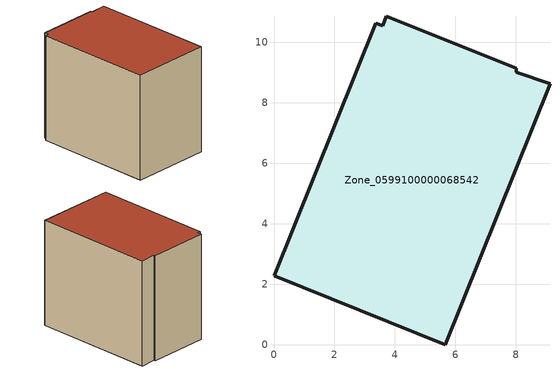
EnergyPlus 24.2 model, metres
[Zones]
Zone_0599100000068542
 floor ground (C_G): 5.67,0 0,2.27 3.36,10.62 3.59,10.54 3.72,10.85 8.02,9.13 8.01,9.01 9.13,8.62 z0.38
 wall outside (C_F): 0,2.27 5.67,0 9.13,8.62 8.01,9.01 8.02,9.13 3.72,10.85 3.59,10.54 3.36,10.62 0,2.27 z0.38:8.44
 roof outside (C_R): 3.59,10.54 3.36,10.62 0,2.27 5.67,0 9.13,8.62 8.01,9.01 8.02,9.13 3.72,10.85 z8.44
[BUILDING]
Pand.0599100000068542: North Axis=0; Terrain=City; Loads Convergence Tolerance Value=0.04; Temperature Convergence Tolerance Value=0.4; Solar Distribution=FullExterior; Maximum Number of Warmup Days=25; Minimum Number of Warmup Days=1
[Site:Location]
Rotterdam.The.Hague.AP_ZH_NLD Design_Conditions: Latitude=51.96; Longitude=4.45; Time Zone=1; Elevation=-4.5
[SITE:GROUNDTEMPERATURE:BUILDINGSURFACE]
18, 18, 18, 18, 18, 18, 18, 18, 18, 18, 18, 18
[MATERIAL] Thermal Absorptance=0.9; Solar Absorptance=0.7; Visible Absorptance=0.7
Name | Roughness | Thickness | Conductivity | Density | Specific Heat
G.TI.1965-1974 | MediumSmooth | 0.15 | 0.882353 | 540 | 1210
F.TI.1965-1974 | Rough | 0.3 | 0.697674 | 1920 | 840
R.TI.1965-1974 | MediumRough | 0.2 | 0.232558 | 1500 | 1000
[CONSTRUCTION]
C_G: G.TI.1965-1974
C_F: F.TI.1965-1974
C_R: R.TI.1965-1974
[ZONE]
Zone_0599100000068542: Type=1; Multiplier=1; Ceiling Height=Autocalculate; Volume=Autocalculate; Floor Area=autocalculate; Part of Total Floor Area=Yes
[ZONEINFILTRATION:DESIGNFLOWRATE]
Infil_Zone_0599100000068542: Zone or ZoneList or Space or SpaceList=Zone_0599100000068542; Schedule=AlwaysOn; Design Flow Rate Calculation Method=Flow/Area; Flow Rate per Floor Area=0.003; Constant Term Coefficient=1; Temperature Term Coefficient=0; Velocity Term Coefficient=0; Velocity Squared Term Coefficient=0
[HVACTEMPLATE:ZONE:IDEALLOADSAIRSYSTEM]
Zone_0599100000068542: Maximum Heating Supply Air Temperature=50; Minimum Cooling Supply Air Temperature=13; Maximum Heating Supply Air Humidity Ratio=0.0156; Minimum Cooling Supply Air Humidity Ratio=0.0077; Heating Limit=NoLimit; Cooling Limit=NoLimit; Dehumidification Control Type=ConstantSensibleHeatRatio; Cooling Sensible Heat Ratio=0.7; Dehumidification Setpoint=60; Humidification Control Type=None; Humidification Setpoint=30; Outdoor Air Method=None; Outdoor Air Flow Rate per Person=0.00944; Outdoor Air Flow Rate per Zone Floor Area=0; Outdoor Air Flow Rate per Zone=0; Demand Controlled Ventilation Type=None; Outdoor Air Economizer Type=NoEconomizer; Heat Recovery Type=None; Sensible Heat Recovery Effectiveness=0.7; Latent Heat Recovery Effectiveness=0.65
[ZONECONTROL:THERMOSTAT]
ThermostatControl_Zone_0599100000068542: Zone or ZoneList=Zone_0599100000068542; Control Type Schedule=DualSetpointControlType; Control 1=Thermostat_Zone_0599100000068542; Temperature Difference Between Cutout And Setpoint=0
[THERMOSTATSETPOINT:DUALSETPOINT]
Thermostat_Zone_0599100000068542: Heating Setpoint Temperature Schedule=HeatingSetpoint_Zone_0599100000068542; Cooling Setpoint Temperature Schedule=CoolingSetpoint_Zone_0599100000068542
[SCHEDULE:COMPACT]
HeatingSetpoint_Zone_0599100000068542: Through: 12/31, For: AllDays, Until: 24:00, 21
CoolingSetpoint_Zone_0599100000068542: Through: 12/31, For: AllDays, Until: 24:00, 24
DualSetpointControlType: Through: 12/31, For: AllDays, Until: 24:00, 4
AlwaysOn: Through: 12/31, For: AllDays, Until: 24:00, 1
